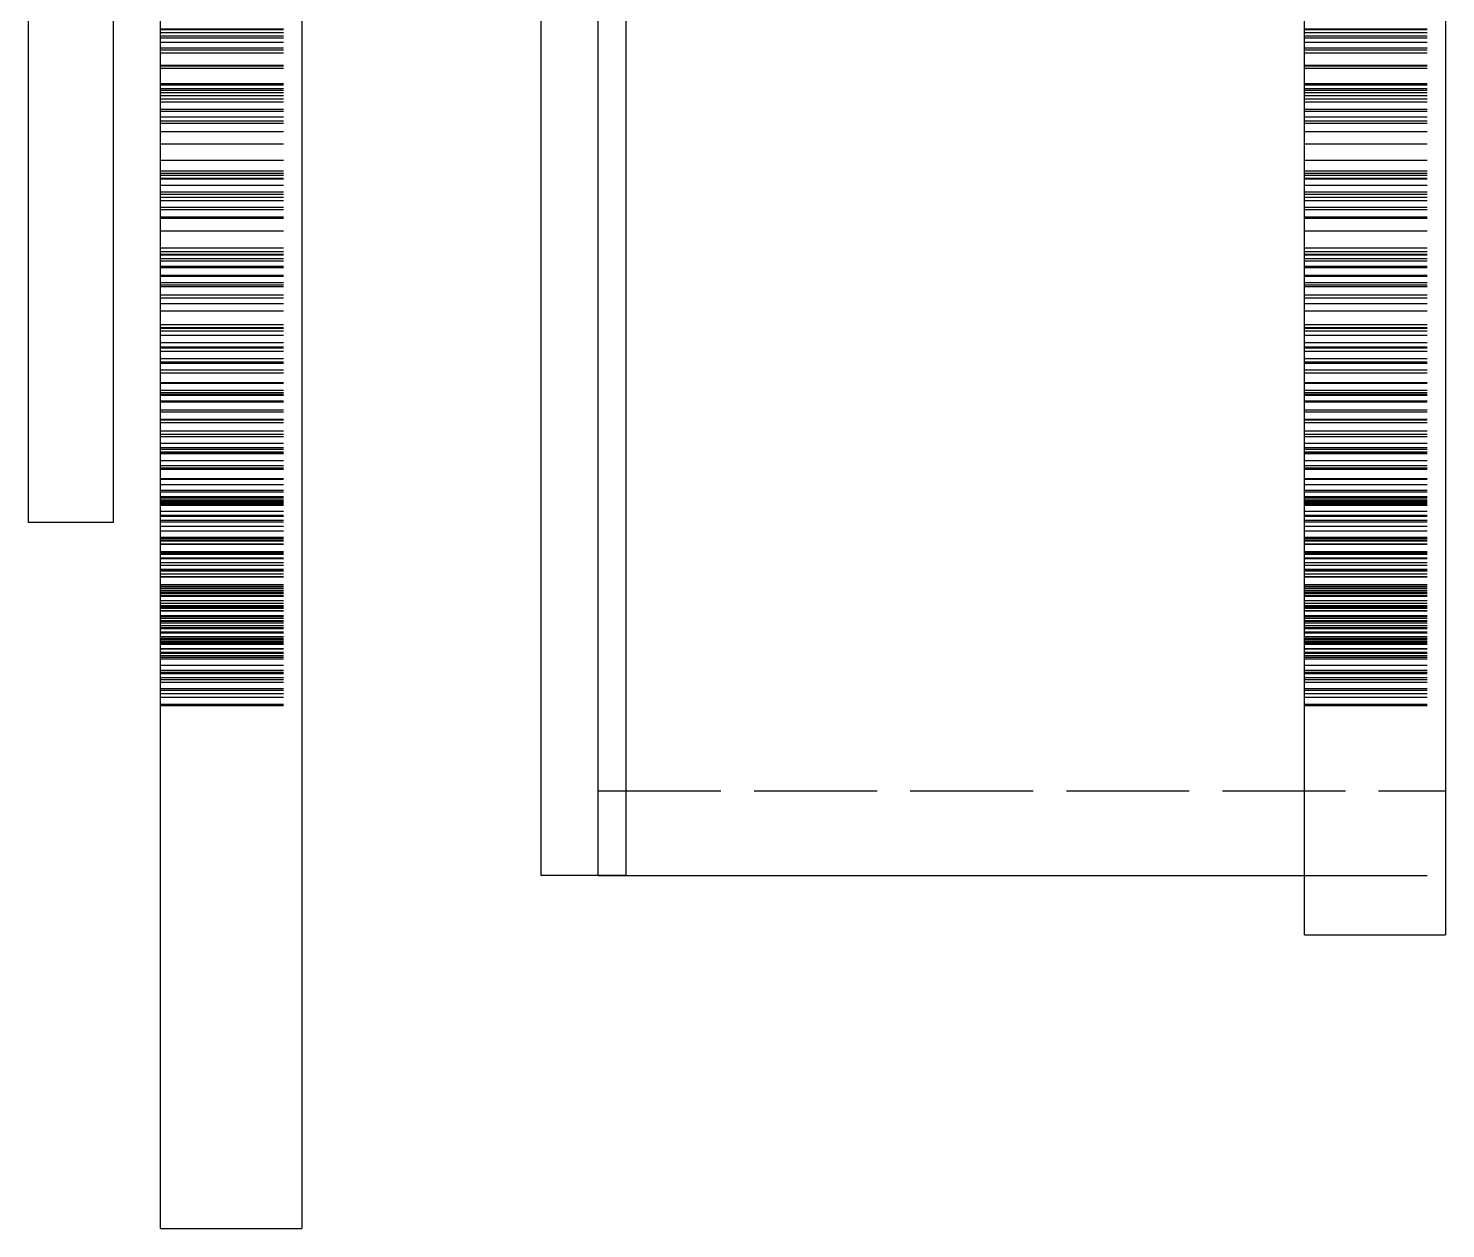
# Model space of a CAD drawing. Extents: x -3282 to 4846, y -1718 to 1845.
# Drawn here: x 4668.2 to 4768.6, y -967.9 to -882.9 of the extents above; entities that cross this region are included whole.
import ezdxf

# ---------------------------------------------------------------- set-up
doc = ezdxf.new("R2010")
doc.units = 0
doc.linetypes.add('DASHED', pattern=[11.05, 8.7, -2.35])
doc.linetypes.add('DOT', pattern=[2.2, 1.1, -1.1])
doc.layers.get('0').update_dxf_attribs({"linetype": 'CONTINUOUS'})
doc.layers.add('INVISIBLE', color=6, linetype='DOT')

msp = doc.modelspace()

# ---------------------------------------------------------------- linework, layer by layer
at = {"color": 1}
for p, q in [((4687.607727, -617.895823), (4687.607727, -967.895823)), ((4768.573243, -638.699746), (4768.573243, -947.0919)), ((4704.550059, -942.895823), (4704.550059, -642.895823)), ((4708.573243, -922.799634), (4708.573243, -642.895823)), ((4710.550059, -642.895823), (4710.550059, -922.799634)), ((4668.249041, -917.895823), (4668.249041, -667.895823)), ((4674.249041, -667.895823), (4674.249041, -901.148999)), ((4677.607727, -967.895823), (4677.607727, -792.895823)), ((4758.573243, -947.0919), (4758.573243, -792.895823)), ((4674.249041, -901.148999), (4674.249041, -917.895823)), ((4674.249041, -917.895823), (4668.249041, -917.895823)), ((4708.573243, -942.895823), (4708.573243, -922.799634)), ((4710.550059, -922.799634), (4710.550059, -942.895823)), ((4710.550059, -942.895823), (4704.550059, -942.895823)), ((4708.573243, -942.895823), (4758.573243, -942.895823)), ((4758.573243, -947.0919), (4768.573243, -947.0919)), ((4677.607727, -967.895823), (4687.607727, -967.895823))]:
    msp.add_line(p, q, dxfattribs=at)
at = {"layer": 'INVISIBLE', "linetype": 'DASHED'}
for p, q in [((4677.607727, -882.943732), (4687.607727, -882.943732)), ((4677.607727, -882.989425), (4687.607727, -882.989425)), ((4677.607727, -883.195875), (4687.607727, -883.195875)), ((4677.607727, -883.438525), (4687.607727, -883.438525)), ((4677.607727, -883.587588), (4687.607727, -883.587588)), ((4758.573243, -882.943732), (4768.573243, -882.943732)), ((4758.573243, -882.989425), (4768.573243, -882.989425)), ((4758.573243, -883.195875), (4768.573243, -883.195875)), ((4758.573243, -883.438525), (4768.573243, -883.438525)), ((4758.573243, -883.587586), (4768.573243, -883.587586)), ((4677.607727, -883.878772), (4687.607727, -883.878772)), ((4677.607727, -884.296161), (4687.607727, -884.296161)), ((4677.607727, -884.438676), (4687.607727, -884.438676)), ((4677.607727, -884.641451), (4687.607727, -884.641451)), ((4758.573243, -883.878772), (4768.573243, -883.878772)), ((4758.573243, -884.296161), (4768.573243, -884.296161)), ((4758.573243, -884.438676), (4768.573243, -884.438676)), ((4758.573243, -884.641451), (4768.573243, -884.641451)), ((4677.607727, -885.507742), (4687.607727, -885.507742)), ((4677.607727, -885.569768), (4687.607727, -885.569768)), ((4677.607727, -885.738739), (4687.607727, -885.738739)), ((4758.573243, -885.507742), (4768.573243, -885.507742)), ((4758.573243, -885.569768), (4768.573243, -885.569768)), ((4758.573243, -885.738739), (4768.573243, -885.738739)), ((4677.607727, -886.802633), (4687.607727, -886.802633)), ((4758.573243, -886.802633), (4768.573243, -886.802633)), ((4677.607727, -886.917263), (4687.607727, -886.917263)), ((4677.607727, -887.162561), (4687.607727, -887.162561)), ((4677.607727, -887.288836), (4687.607727, -887.288836)), ((4677.607727, -887.455539), (4687.607727, -887.455539)), ((4677.607727, -887.671051), (4687.607727, -887.671051)), ((4758.573243, -886.917263), (4768.573243, -886.917263)), ((4758.573243, -887.162561), (4768.573243, -887.162561)), ((4758.573243, -887.288836), (4768.573243, -887.288836)), ((4758.573243, -887.455539), (4768.573243, -887.455539)), ((4758.573243, -887.671053), (4768.573243, -887.671053)), ((4677.607727, -887.88823), (4687.607727, -887.88823)), ((4677.607727, -888.100974), (4687.607727, -888.100974)), ((4677.607727, -888.636351), (4687.607727, -888.636351)), ((4677.607727, -888.770397), (4687.607727, -888.770397)), ((4758.573243, -887.888229), (4768.573243, -887.888229)), ((4758.573243, -888.100974), (4768.573243, -888.100974)), ((4758.573243, -888.636351), (4768.573243, -888.636351)), ((4758.573243, -888.770399), (4768.573243, -888.770399)), ((4677.607727, -889.177907), (4687.607727, -889.177907)), ((4677.607727, -889.459264), (4687.607727, -889.459264)), ((4677.607727, -889.622066), (4687.607727, -889.622066)), ((4758.573243, -889.177907), (4768.573243, -889.177907)), ((4758.573243, -889.459264), (4768.573243, -889.459264)), ((4758.573243, -889.622066), (4768.573243, -889.622066)), ((4677.607727, -890.202803), (4687.607727, -890.202803)), ((4758.573243, -890.202801), (4768.573243, -890.202801)), ((4677.607727, -891.083899), (4687.607727, -891.083899)), ((4758.573243, -891.083899), (4768.573243, -891.083899)), ((4677.607727, -892.25236), (4687.607727, -892.25236)), ((4758.573243, -892.25236), (4768.573243, -892.25236)), ((4677.607727, -892.997742), (4687.607727, -892.997742)), ((4677.607727, -893.151149), (4687.607727, -893.151149)), ((4677.607727, -893.303476), (4687.607727, -893.303476)), ((4677.607727, -893.523025), (4687.607727, -893.523025)), ((4677.607727, -893.568994), (4687.607727, -893.568994)), ((4677.607727, -893.574577), (4687.607727, -893.574577)), ((4758.573243, -892.997742), (4768.573243, -892.997742)), ((4758.573243, -893.151149), (4768.573243, -893.151149)), ((4758.573243, -893.303476), (4768.573243, -893.303476)), ((4758.573243, -893.523025), (4768.573243, -893.523025)), ((4758.573243, -893.568994), (4768.573243, -893.568994)), ((4758.573243, -893.574577), (4768.573243, -893.574577)), ((4677.607727, -894.001245), (4687.607727, -894.001245)), ((4677.607727, -894.490573), (4687.607727, -894.490573)), ((4677.607727, -894.639624), (4687.607727, -894.639624)), ((4677.607727, -894.865908), (4687.607727, -894.865908)), ((4758.573243, -894.001246), (4768.573243, -894.001246)), ((4758.573243, -894.490573), (4768.573243, -894.490573)), ((4758.573243, -894.639624), (4768.573243, -894.639624)), ((4758.573243, -894.865909), (4768.573243, -894.865909)), ((4677.607727, -895.104901), (4687.607727, -895.104901)), ((4677.607727, -895.577354), (4687.607727, -895.577354)), ((4677.607727, -895.732508), (4687.607727, -895.732508)), ((4758.573243, -895.104901), (4768.573243, -895.104901)), ((4758.573243, -895.577354), (4768.573243, -895.577354)), ((4758.573243, -895.732508), (4768.573243, -895.732508)), ((4677.607727, -896.25244), (4687.607727, -896.25244)), ((4677.607727, -896.343949), (4687.607727, -896.343949)), ((4758.573243, -896.25244), (4768.573243, -896.25244)), ((4758.573243, -896.343947), (4768.573243, -896.343947)), ((4677.607727, -897.250761), (4687.607727, -897.250761)), ((4758.573243, -897.250761), (4768.573243, -897.250761)), ((4677.607727, -898.450896), (4687.607727, -898.450896)), ((4677.607727, -898.701267), (4687.607727, -898.701267)), ((4677.607727, -898.896602), (4687.607727, -898.896602)), ((4758.573243, -898.450896), (4768.573243, -898.450896)), ((4758.573243, -898.701267), (4768.573243, -898.701267)), ((4758.573243, -898.896601), (4768.573243, -898.896601)), ((4677.607727, -898.955215), (4687.607727, -898.955215)), ((4677.607727, -899.203118), (4687.607727, -899.203118)), ((4677.607727, -899.358682), (4687.607727, -899.358682)), ((4677.607727, -899.753172), (4687.607727, -899.753172)), ((4677.607727, -899.838863), (4687.607727, -899.838863)), ((4758.573243, -898.955215), (4768.573243, -898.955215)), ((4758.573243, -899.203118), (4768.573243, -899.203118)), ((4758.573243, -899.358682), (4768.573243, -899.358682)), ((4758.573243, -899.753172), (4768.573243, -899.753172)), ((4758.573243, -899.838865), (4768.573243, -899.838865)), ((4677.607727, -900.385212), (4687.607727, -900.385212)), ((4677.607727, -900.46463), (4687.607727, -900.46463)), ((4677.607727, -900.895333), (4687.607727, -900.895333)), ((4758.573243, -900.385212), (4768.573243, -900.385212)), ((4758.573243, -900.464631), (4768.573243, -900.464631)), ((4758.573243, -900.895333), (4768.573243, -900.895333)), ((4677.607727, -901.075499), (4687.607727, -901.075499)), ((4677.607727, -901.195189), (4687.607727, -901.195189)), ((4677.607727, -901.786099), (4687.607727, -901.786099)), ((4758.573243, -901.075499), (4768.573243, -901.075499)), ((4758.573243, -901.195189), (4768.573243, -901.195189)), ((4758.573243, -901.786099), (4768.573243, -901.786099)), ((4677.607727, -901.981106), (4687.607727, -901.981106)), ((4677.607727, -902.379271), (4687.607727, -902.379271)), ((4677.607727, -902.909215), (4687.607727, -902.909215)), ((4758.573243, -901.981104), (4768.573243, -901.981104)), ((4758.573243, -902.379272), (4768.573243, -902.379272)), ((4758.573243, -902.909215), (4768.573243, -902.909215)), ((4677.607727, -903.883838), (4687.607727, -903.883838)), ((4758.573243, -903.883838), (4768.573243, -903.883838)), ((4677.607727, -904.090243), (4687.607727, -904.090243)), ((4677.607727, -904.125629), (4687.607727, -904.125629)), ((4677.607727, -904.135179), (4687.607727, -904.135179)), ((4677.607727, -904.313741), (4687.607727, -904.313741)), ((4677.607727, -904.629694), (4687.607727, -904.629694)), ((4758.573243, -904.090243), (4768.573243, -904.090243)), ((4758.573243, -904.125628), (4768.573243, -904.125628)), ((4758.573243, -904.135179), (4768.573243, -904.135179)), ((4758.573243, -904.313741), (4768.573243, -904.313741)), ((4758.573243, -904.629694), (4768.573243, -904.629694)), ((4677.607727, -905.155466), (4687.607727, -905.155466)), ((4677.607727, -905.462721), (4687.607727, -905.462721)), ((4677.607727, -905.539288), (4687.607727, -905.539288)), ((4677.607727, -905.756174), (4687.607727, -905.756174)), ((4758.573243, -905.155468), (4768.573243, -905.155468)), ((4758.573243, -905.462721), (4768.573243, -905.462721)), ((4758.573243, -905.539289), (4768.573243, -905.539289)), ((4758.573243, -905.756174), (4768.573243, -905.756174)), ((4677.607727, -906.285401), (4687.607727, -906.285401)), ((4677.607727, -906.519056), (4687.607727, -906.519056)), ((4677.607727, -906.624879), (4687.607727, -906.624879)), ((4758.573243, -906.285401), (4768.573243, -906.285401)), ((4758.573243, -906.519056), (4768.573243, -906.519056)), ((4758.573243, -906.624879), (4768.573243, -906.624879)), ((4677.607727, -907.08681), (4687.607727, -907.08681)), ((4677.607727, -907.309187), (4687.607727, -907.309187)), ((4758.573243, -907.086808), (4768.573243, -907.086808)), ((4758.573243, -907.309187), (4768.573243, -907.309187)), ((4677.607727, -907.97271), (4687.607727, -907.97271)), ((4677.607727, -908.031696), (4687.607727, -908.031696)), ((4677.607727, -908.520205), (4687.607727, -908.520205)), ((4677.607727, -908.683543), (4687.607727, -908.683543)), ((4677.607727, -908.812756), (4687.607727, -908.812756)), ((4677.607727, -908.881547), (4687.607727, -908.881547)), ((4758.573243, -907.972711), (4768.573243, -907.972711)), ((4758.573243, -908.031696), (4768.573243, -908.031696)), ((4758.573243, -908.520205), (4768.573243, -908.520205)), ((4758.573243, -908.683543), (4768.573243, -908.683543)), ((4758.573243, -908.812755), (4768.573243, -908.812755)), ((4758.573243, -908.881547), (4768.573243, -908.881547)), ((4677.607727, -909.277515), (4687.607727, -909.277515)), ((4677.607727, -909.356349), (4687.607727, -909.356349)), ((4677.607727, -909.925151), (4687.607727, -909.925151)), ((4758.573243, -909.277515), (4768.573243, -909.277515)), ((4758.573243, -909.356349), (4768.573243, -909.356349)), ((4758.573243, -909.925152), (4768.573243, -909.925152)), ((4677.607727, -910.065159), (4687.607727, -910.065159)), ((4677.607727, -910.577292), (4687.607727, -910.577292)), ((4677.607727, -910.623855), (4687.607727, -910.623855)), ((4677.607727, -910.823191), (4687.607727, -910.823191)), ((4758.573243, -910.06516), (4768.573243, -910.06516)), ((4758.573243, -910.577292), (4768.573243, -910.577292)), ((4758.573243, -910.623855), (4768.573243, -910.623855)), ((4758.573243, -910.823191), (4768.573243, -910.823191)), ((4677.607727, -911.409052), (4687.607727, -911.409052)), ((4677.607727, -911.636188), (4687.607727, -911.636188)), ((4677.607727, -911.800349), (4687.607727, -911.800349)), ((4758.573243, -911.409052), (4768.573243, -911.409052)), ((4758.573243, -911.636185), (4768.573243, -911.636185)), ((4758.573243, -911.800348), (4768.573243, -911.800348)), ((4677.607727, -912.274865), (4687.607727, -912.274865)), ((4677.607727, -912.587781), (4687.607727, -912.587781)), ((4677.607727, -912.593246), (4687.607727, -912.593246)), ((4677.607727, -912.712737), (4687.607727, -912.712737)), ((4677.607727, -912.884282), (4687.607727, -912.884282)), ((4677.607727, -912.935147), (4687.607727, -912.935147)), ((4758.573243, -912.274865), (4768.573243, -912.274865)), ((4758.573243, -912.587781), (4768.573243, -912.587781)), ((4758.573243, -912.593246), (4768.573243, -912.593246)), ((4758.573243, -912.712737), (4768.573243, -912.712737)), ((4758.573243, -912.884282), (4768.573243, -912.884282)), ((4758.573243, -912.935146), (4768.573243, -912.935146)), ((4677.607727, -913.005506), (4687.607727, -913.005506)), ((4677.607727, -913.515621), (4687.607727, -913.515621)), ((4677.607727, -913.852851), (4687.607727, -913.852851)), ((4758.573243, -913.005507), (4768.573243, -913.005507)), ((4758.573243, -913.515621), (4768.573243, -913.515621)), ((4758.573243, -913.852851), (4768.573243, -913.852851)), ((4677.607727, -914.020192), (4687.607727, -914.020192)), ((4677.607727, -914.12468), (4687.607727, -914.12468)), ((4677.607727, -914.78645), (4687.607727, -914.78645)), ((4677.607727, -914.825077), (4687.607727, -914.825077)), ((4758.573243, -914.020193), (4768.573243, -914.020193)), ((4758.573243, -914.124682), (4768.573243, -914.124682)), ((4758.573243, -914.78645), (4768.573243, -914.78645)), ((4758.573243, -914.825077), (4768.573243, -914.825077)), ((4677.607727, -915.21143), (4687.607727, -915.21143)), ((4677.607727, -915.607074), (4687.607727, -915.607074)), ((4677.607727, -915.721664), (4687.607727, -915.721664)), ((4758.573243, -915.21143), (4768.573243, -915.21143)), ((4758.573243, -915.607072), (4768.573243, -915.607072)), ((4758.573243, -915.721664), (4768.573243, -915.721664)), ((4677.607727, -916.066749), (4687.607727, -916.066749)), ((4677.607727, -916.158195), (4687.607727, -916.158195)), ((4677.607727, -916.302445), (4687.607727, -916.302445)), ((4677.607727, -916.396527), (4687.607727, -916.396527)), ((4677.607727, -916.472718), (4687.607727, -916.472718)), ((4677.607727, -916.571642), (4687.607727, -916.571642)), ((4677.607727, -916.65894), (4687.607727, -916.65894)), ((4758.573243, -916.066749), (4768.573243, -916.066749)), ((4758.573243, -916.158195), (4768.573243, -916.158195)), ((4758.573243, -916.302445), (4768.573243, -916.302445)), ((4758.573243, -916.396527), (4768.573243, -916.396527)), ((4758.573243, -916.472717), (4768.573243, -916.472717)), ((4758.573243, -916.571642), (4768.573243, -916.571642)), ((4758.573243, -916.65894), (4768.573243, -916.65894)), ((4677.607727, -917.087245), (4687.607727, -917.087245)), ((4677.607727, -917.385119), (4687.607727, -917.385119)), ((4677.607727, -917.45314), (4687.607727, -917.45314)), ((4677.607727, -917.733595), (4687.607727, -917.733595)), ((4677.607727, -917.838896), (4687.607727, -917.838896)), ((4758.573243, -917.087245), (4768.573243, -917.087245)), ((4758.573243, -917.38512), (4768.573243, -917.38512)), ((4758.573243, -917.45314), (4768.573243, -917.45314)), ((4758.573243, -917.733597), (4768.573243, -917.733597)), ((4758.573243, -917.838896), (4768.573243, -917.838896)), ((4677.607727, -918.155871), (4687.607727, -918.155871)), ((4677.607727, -918.478835), (4687.607727, -918.478835)), ((4677.607727, -918.940159), (4687.607727, -918.940159)), ((4758.573243, -918.155871), (4768.573243, -918.155871)), ((4758.573243, -918.478835), (4768.573243, -918.478835)), ((4758.573243, -918.940159), (4768.573243, -918.940159)), ((4677.607727, -918.980123), (4687.607727, -918.980123)), ((4677.607727, -919.003132), (4687.607727, -919.003132)), ((4677.607727, -919.119384), (4687.607727, -919.119384)), ((4677.607727, -919.203096), (4687.607727, -919.203096)), ((4677.607727, -919.408236), (4687.607727, -919.408236)), ((4677.607727, -919.43588), (4687.607727, -919.43588)), ((4677.607727, -919.947502), (4687.607727, -919.947502)), ((4758.573243, -918.980121), (4768.573243, -918.980121)), ((4758.573243, -919.003132), (4768.573243, -919.003132)), ((4758.573243, -919.119384), (4768.573243, -919.119384)), ((4758.573243, -919.203096), (4768.573243, -919.203096)), ((4758.573243, -919.408235), (4768.573243, -919.408235)), ((4758.573243, -919.43588), (4768.573243, -919.43588)), ((4758.573243, -919.947502), (4768.573243, -919.947502)), ((4677.607727, -920.053821), (4687.607727, -920.053821)), ((4677.607727, -920.143547), (4687.607727, -920.143547)), ((4677.607727, -920.391023), (4687.607727, -920.391023)), ((4677.607727, -920.440054), (4687.607727, -920.440054)), ((4677.607727, -920.734313), (4687.607727, -920.734313)), ((4677.607727, -920.915037), (4687.607727, -920.915037)), ((4758.573243, -920.053821), (4768.573243, -920.053821)), ((4758.573243, -920.143548), (4768.573243, -920.143548)), ((4758.573243, -920.391022), (4768.573243, -920.391022)), ((4758.573243, -920.440054), (4768.573243, -920.440054)), ((4758.573243, -920.734315), (4768.573243, -920.734315)), ((4758.573243, -920.915037), (4768.573243, -920.915037)), ((4677.607727, -921.194014), (4687.607727, -921.194014)), ((4677.607727, -921.216232), (4687.607727, -921.216232)), ((4677.607727, -921.233686), (4687.607727, -921.233686)), ((4677.607727, -921.293943), (4687.607727, -921.293943)), ((4677.607727, -921.321374), (4687.607727, -921.321374)), ((4677.607727, -921.520765), (4687.607727, -921.520765)), ((4677.607727, -921.727397), (4687.607727, -921.727397)), ((4677.607727, -921.738903), (4687.607727, -921.738903)), ((4758.573243, -921.194014), (4768.573243, -921.194014)), ((4758.573243, -921.216232), (4768.573243, -921.216232)), ((4758.573243, -921.233686), (4768.573243, -921.233686)), ((4758.573243, -921.293943), (4768.573243, -921.293943)), ((4758.573243, -921.321374), (4768.573243, -921.321374)), ((4758.573243, -921.520765), (4768.573243, -921.520765)), ((4758.573243, -921.727396), (4768.573243, -921.727396)), ((4758.573243, -921.7389), (4768.573243, -921.7389)), ((4677.607727, -922.282037), (4687.607727, -922.282037)), ((4677.607727, -922.400896), (4687.607727, -922.400896)), ((4677.607727, -922.533606), (4687.607727, -922.533606)), ((4677.607727, -922.579405), (4687.607727, -922.579405)), ((4677.607727, -922.704379), (4687.607727, -922.704379)), ((4677.607727, -922.817331), (4687.607727, -922.817331)), ((4677.607727, -922.838991), (4687.607727, -922.838991)), ((4677.607727, -922.897688), (4687.607727, -922.897688)), ((4758.573243, -922.282038), (4768.573243, -922.282038)), ((4758.573243, -922.400896), (4768.573243, -922.400896)), ((4758.573243, -922.533606), (4768.573243, -922.533606)), ((4758.573243, -922.579405), (4768.573243, -922.579405)), ((4758.573243, -922.704379), (4768.573243, -922.704379)), ((4758.573243, -922.817331), (4768.573243, -922.817331)), ((4758.573243, -922.838991), (4768.573243, -922.838991)), ((4758.573243, -922.897688), (4768.573243, -922.897688)), ((4677.607727, -923.050506), (4687.607727, -923.050506)), ((4677.607727, -923.112215), (4687.607727, -923.112215)), ((4677.607727, -923.418905), (4687.607727, -923.418905)), ((4677.607727, -923.599785), (4687.607727, -923.599785)), ((4677.607727, -923.764375), (4687.607727, -923.764375)), ((4677.607727, -923.79017), (4687.607727, -923.79017)), ((4677.607727, -923.802203), (4687.607727, -923.802203)), ((4677.607727, -923.811226), (4687.607727, -923.811226)), ((4677.607727, -923.840646), (4687.607727, -923.840646)), ((4677.607727, -923.869971), (4687.607727, -923.869971)), ((4677.607727, -923.936048), (4687.607727, -923.936048)), ((4677.607727, -923.968403), (4687.607727, -923.968403)), ((4758.573243, -923.050506), (4768.573243, -923.050506)), ((4758.573243, -923.112217), (4768.573243, -923.112217)), ((4758.573243, -923.418903), (4768.573243, -923.418903)), ((4758.573243, -923.599785), (4768.573243, -923.599785)), ((4758.573243, -923.764374), (4768.573243, -923.764374)), ((4758.573243, -923.790171), (4768.573243, -923.790171)), ((4758.573243, -923.802203), (4768.573243, -923.802203)), ((4758.573243, -923.811226), (4768.573243, -923.811226)), ((4758.573243, -923.840646), (4768.573243, -923.840646)), ((4758.573243, -923.869969), (4768.573243, -923.869969)), ((4758.573243, -923.936048), (4768.573243, -923.936048)), ((4758.573243, -923.968403), (4768.573243, -923.968403)), ((4677.607727, -924.117035), (4687.607727, -924.117035)), ((4677.607727, -924.143832), (4687.607727, -924.143832)), ((4677.607727, -924.145654), (4687.607727, -924.145654)), ((4677.607727, -924.474516), (4687.607727, -924.474516)), ((4677.607727, -924.509203), (4687.607727, -924.509203)), ((4677.607727, -924.551875), (4687.607727, -924.551875)), ((4677.607727, -924.660599), (4687.607727, -924.660599)), ((4677.607727, -924.828842), (4687.607727, -924.828842)), ((4677.607727, -924.855715), (4687.607727, -924.855715)), ((4677.607727, -924.88909), (4687.607727, -924.88909)), ((4758.573243, -924.117035), (4768.573243, -924.117035)), ((4758.573243, -924.143832), (4768.573243, -924.143832)), ((4758.573243, -924.145654), (4768.573243, -924.145654)), ((4758.573243, -924.474515), (4768.573243, -924.474515)), ((4758.573243, -924.509203), (4768.573243, -924.509203)), ((4758.573243, -924.551875), (4768.573243, -924.551875)), ((4758.573243, -924.660601), (4768.573243, -924.660601)), ((4758.573243, -924.828842), (4768.573243, -924.828842)), ((4758.573243, -924.855717), (4768.573243, -924.855717)), ((4758.573243, -924.889089), (4768.573243, -924.889089)), ((4677.607727, -924.99975), (4687.607727, -924.99975)), ((4677.607727, -925.193878), (4687.607727, -925.193878)), ((4677.607727, -925.323909), (4687.607727, -925.323909)), ((4677.607727, -925.362947), (4687.607727, -925.362947)), ((4677.607727, -925.411828), (4687.607727, -925.411828)), ((4677.607727, -925.626178), (4687.607727, -925.626178)), ((4677.607727, -925.712916), (4687.607727, -925.712916)), ((4677.607727, -925.95632), (4687.607727, -925.95632)), ((4758.573243, -924.99975), (4768.573243, -924.99975)), ((4758.573243, -925.193878), (4768.573243, -925.193878)), ((4758.573243, -925.323909), (4768.573243, -925.323909)), ((4758.573243, -925.362945), (4768.573243, -925.362945)), ((4758.573243, -925.411828), (4768.573243, -925.411828)), ((4758.573243, -925.626178), (4768.573243, -925.626178)), ((4758.573243, -925.712916), (4768.573243, -925.712916)), ((4758.573243, -925.956322), (4768.573243, -925.956322)), ((4677.607727, -926.082002), (4687.607727, -926.082002)), ((4677.607727, -926.12274), (4687.607727, -926.12274)), ((4677.607727, -926.210557), (4687.607727, -926.210557)), ((4677.607727, -926.31054), (4687.607727, -926.31054)), ((4677.607727, -926.408668), (4687.607727, -926.408668)), ((4677.607727, -926.500148), (4687.607727, -926.500148)), ((4677.607727, -926.822297), (4687.607727, -926.822297)), ((4677.607727, -926.842712), (4687.607727, -926.842712)), ((4758.573243, -926.082002), (4768.573243, -926.082002)), ((4758.573243, -926.12274), (4768.573243, -926.12274)), ((4758.573243, -926.210555), (4768.573243, -926.210555)), ((4758.573243, -926.31054), (4768.573243, -926.31054)), ((4758.573243, -926.40867), (4768.573243, -926.40867)), ((4758.573243, -926.500148), (4768.573243, -926.500148)), ((4758.573243, -926.822297), (4768.573243, -926.822297)), ((4758.573243, -926.842712), (4768.573243, -926.842712)), ((4677.607727, -927.083256), (4687.607727, -927.083256)), ((4677.607727, -927.142256), (4687.607727, -927.142256)), ((4677.607727, -927.319933), (4687.607727, -927.319933)), ((4677.607727, -927.423236), (4687.607727, -927.423236)), ((4677.607727, -927.546731), (4687.607727, -927.546731)), ((4677.607727, -927.992367), (4687.607727, -927.992367)), ((4677.607727, -927.996626), (4687.607727, -927.996626)), ((4758.573243, -927.083256), (4768.573243, -927.083256)), ((4758.573243, -927.142256), (4768.573243, -927.142256)), ((4758.573243, -927.319933), (4768.573243, -927.319933)), ((4758.573243, -927.423236), (4768.573243, -927.423236)), ((4758.573243, -927.546731), (4768.573243, -927.546731)), ((4758.573243, -927.992367), (4768.573243, -927.992367)), ((4758.573243, -927.996626), (4768.573243, -927.996626)), ((4677.607727, -928.355455), (4687.607727, -928.355455)), ((4677.607727, -928.504261), (4687.607727, -928.504261)), ((4677.607727, -928.585015), (4687.607727, -928.585015)), ((4677.607727, -928.86716), (4687.607727, -928.86716)), ((4758.573243, -928.355455), (4768.573243, -928.355455)), ((4758.573243, -928.504261), (4768.573243, -928.504261)), ((4758.573243, -928.585014), (4768.573243, -928.585014)), ((4758.573243, -928.86716), (4768.573243, -928.86716)), ((4677.607727, -929.003561), (4687.607727, -929.003561)), ((4677.607727, -929.212315), (4687.607727, -929.212315)), ((4677.607727, -929.648645), (4687.607727, -929.648645)), ((4677.607727, -929.763883), (4687.607727, -929.763883)), ((4758.573243, -929.003562), (4768.573243, -929.003562)), ((4758.573243, -929.212315), (4768.573243, -929.212315)), ((4758.573243, -929.648645), (4768.573243, -929.648645)), ((4758.573243, -929.763883), (4768.573243, -929.763883)), ((4677.607727, -930.008817), (4687.607727, -930.008817)), ((4677.607727, -930.260763), (4687.607727, -930.260763)), ((4677.607727, -930.764619), (4687.607727, -930.764619)), ((4677.607727, -930.848737), (4687.607727, -930.848737)), ((4758.573243, -930.008817), (4768.573243, -930.008817)), ((4758.573243, -930.260764), (4768.573243, -930.260764)), ((4758.573243, -930.764618), (4768.573243, -930.764618)), ((4758.573243, -930.848738), (4768.573243, -930.848738)), ((4708.573243, -936.895823), (4768.573243, -936.895823)), ((4758.573243, -942.895823), (4768.573243, -942.895823))]:
    msp.add_line(p, q, dxfattribs=at)

doc.saveas('drawing.dxf')
